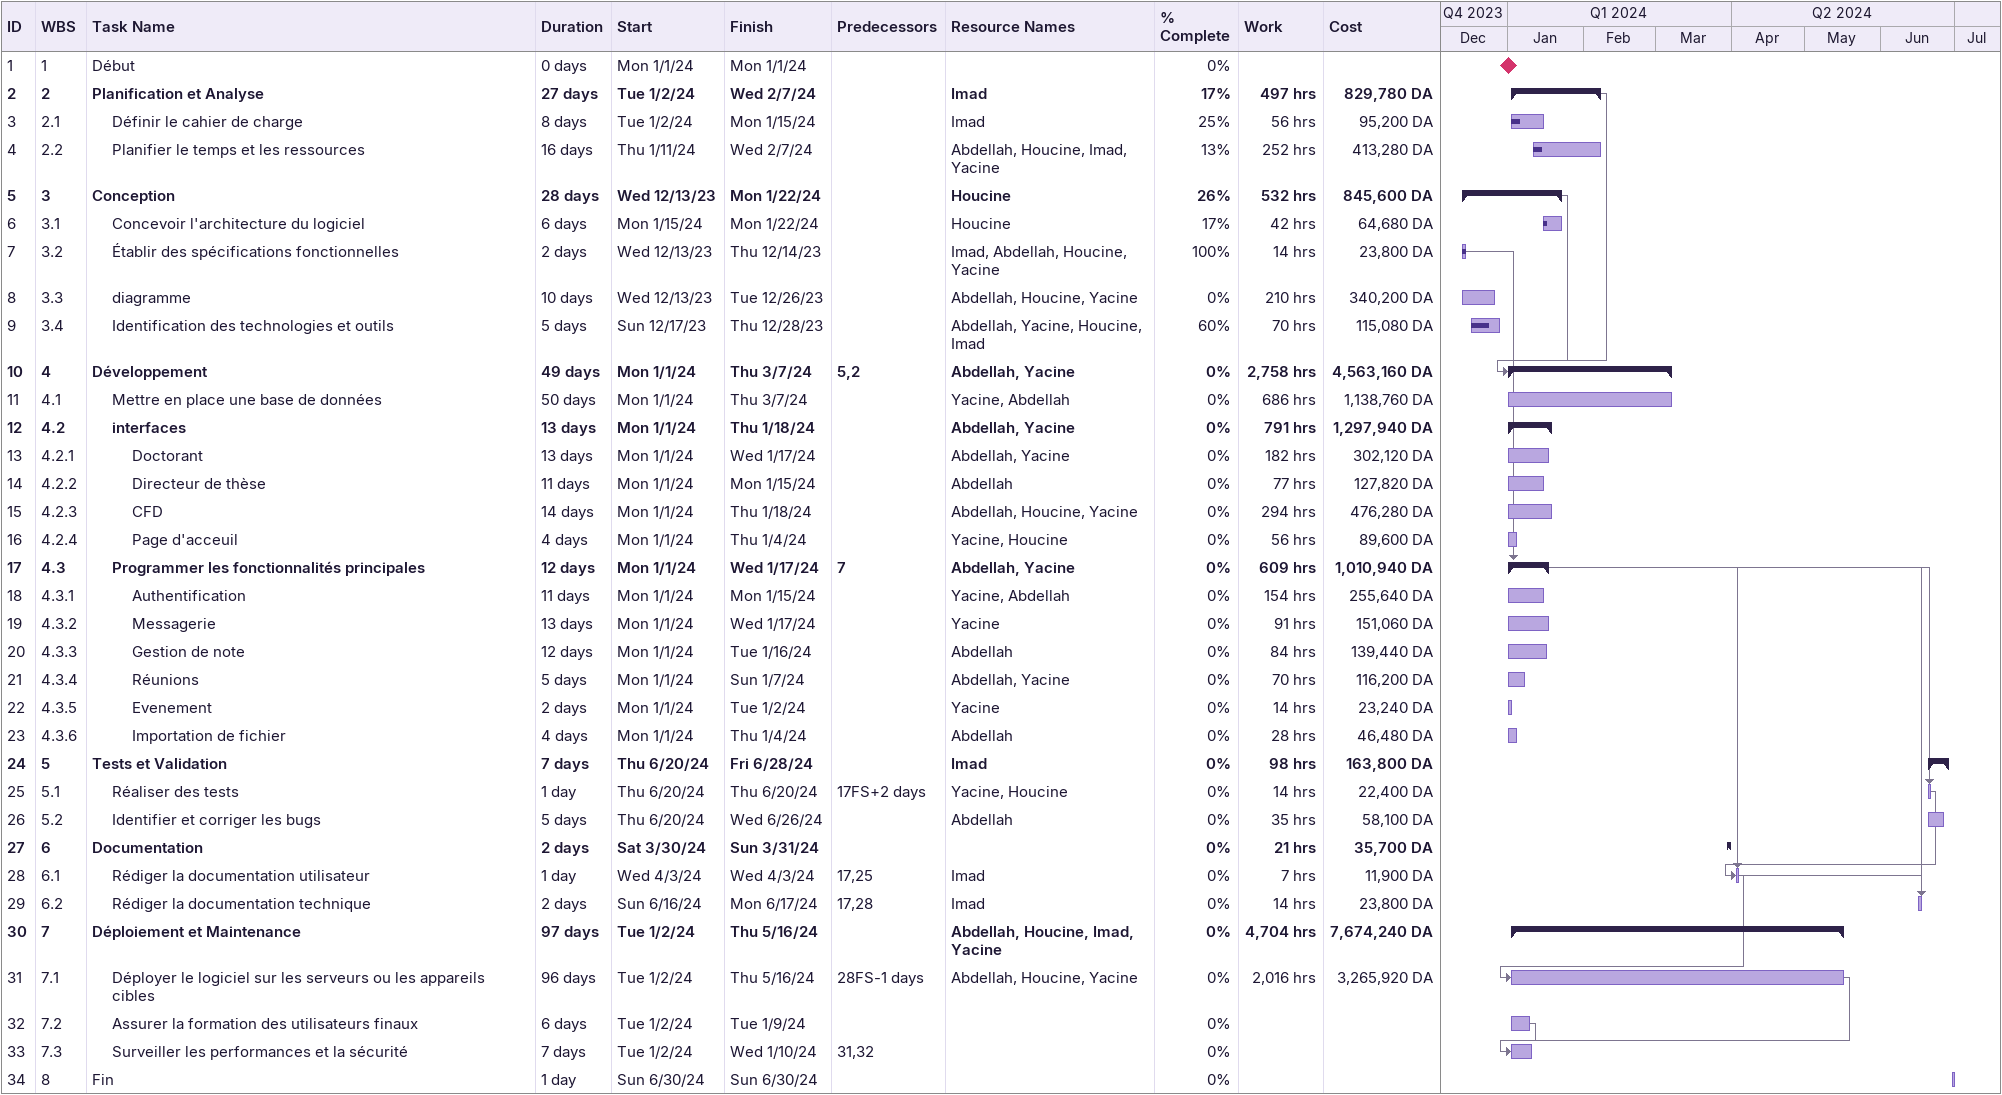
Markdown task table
| ID | WBS | Task | Duration | Start | Finish | Predecessors | Resources | % complete | Work (h) | Cost (DA) |
|---|---|---|---|---|---|---|---|---|---|---|
| 1 | 1 | Début | 0d | 2024-01-01 | 2024-01-01 |  |  | 0 |  |  |
| 2 | 2 | **Planification et Analyse** | 27d | 2024-01-02 | 2024-02-07 |  | Imad | 17 | 497 | 829780 |
| 3 | 2.1 | Définir le cahier de charge | 8d | 2024-01-02 | 2024-01-15 |  | Imad | 25 | 56 | 95200 |
| 4 | 2.2 | Planifier le temps et les ressources | 16d | 2024-01-11 | 2024-02-07 |  | Abdellah, Houcine, Imad, Yacine | 13 | 252 | 413280 |
| 5 | 3 | **Conception** | 28d | 2023-12-13 | 2024-01-22 |  | Houcine | 26 | 532 | 845600 |
| 6 | 3.1 | Concevoir l'architecture du logiciel | 6d | 2024-01-15 | 2024-01-22 |  | Houcine | 17 | 42 | 64680 |
| 7 | 3.2 | Établir des spécifications fonctionnelles | 2d | 2023-12-13 | 2023-12-14 |  | Imad, Abdellah, Houcine, Yacine | 100 | 14 | 23800 |
| 8 | 3.3 | diagramme | 10d | 2023-12-13 | 2023-12-26 |  | Abdellah, Houcine, Yacine | 0 | 210 | 340200 |
| 9 | 3.4 | Identification des technologies et outils | 5d | 2023-12-17 | 2023-12-28 |  | Abdellah, Yacine, Houcine, Imad | 60 | 70 | 115080 |
| 10 | 4 | **Développement** | 49d | 2024-01-01 | 2024-03-07 | 5, 2 | Abdellah, Yacine | 0 | 2758 | 4563160 |
| 11 | 4.1 | Mettre en place une base de données | 50d | 2024-01-01 | 2024-03-07 |  | Yacine, Abdellah | 0 | 686 | 1138760 |
| 12 | 4.2 | **interfaces** | 13d | 2024-01-01 | 2024-01-18 |  | Abdellah, Yacine | 0 | 791 | 1297940 |
| 13 | 4.2.1 | Doctorant | 13d | 2024-01-01 | 2024-01-17 |  | Abdellah, Yacine | 0 | 182 | 302120 |
| 14 | 4.2.2 | Directeur de thèse | 11d | 2024-01-01 | 2024-01-15 |  | Abdellah | 0 | 77 | 127820 |
| 15 | 4.2.3 | CFD | 14d | 2024-01-01 | 2024-01-18 |  | Abdellah, Houcine, Yacine | 0 | 294 | 476280 |
| 16 | 4.2.4 | Page d'acceuil | 4d | 2024-01-01 | 2024-01-04 |  | Yacine, Houcine | 0 | 56 | 89600 |
| 17 | 4.3 | **Programmer les fonctionnalités principales** | 12d | 2024-01-01 | 2024-01-17 | 7 | Abdellah, Yacine | 0 | 609 | 1010940 |
| 18 | 4.3.1 | Authentification | 11d | 2024-01-01 | 2024-01-15 |  | Yacine, Abdellah | 0 | 154 | 255640 |
| 19 | 4.3.2 | Messagerie | 13d | 2024-01-01 | 2024-01-17 |  | Yacine | 0 | 91 | 151060 |
| 20 | 4.3.3 | Gestion de note | 12d | 2024-01-01 | 2024-01-16 |  | Abdellah | 0 | 84 | 139440 |
| 21 | 4.3.4 | Réunions | 5d | 2024-01-01 | 2024-01-07 |  | Abdellah, Yacine | 0 | 70 | 116200 |
| 22 | 4.3.5 | Evenement | 2d | 2024-01-01 | 2024-01-02 |  | Yacine | 0 | 14 | 23240 |
| 23 | 4.3.6 | Importation de fichier | 4d | 2024-01-01 | 2024-01-04 |  | Abdellah | 0 | 28 | 46480 |
| 24 | 5 | **Tests et Validation** | 7d | 2024-06-20 | 2024-06-28 |  | Imad | 0 | 98 | 163800 |
| 25 | 5.1 | Réaliser des tests | 1d | 2024-06-20 | 2024-06-20 | 17FS+2d | Yacine, Houcine | 0 | 14 | 22400 |
| 26 | 5.2 | Identifier et corriger les bugs | 5d | 2024-06-20 | 2024-06-26 |  | Abdellah | 0 | 35 | 58100 |
| 27 | 6 | **Documentation** | 2d | 2024-03-30 | 2024-03-31 |  |  | 0 | 21 | 35700 |
| 28 | 6.1 | Rédiger la documentation utilisateur | 1d | 2024-04-03 | 2024-04-03 | 17, 25 | Imad | 0 | 7 | 11900 |
| 29 | 6.2 | Rédiger la documentation technique | 2d | 2024-06-16 | 2024-06-17 | 17, 28 | Imad | 0 | 14 | 23800 |
| 30 | 7 | **Déploiement et Maintenance** | 97d | 2024-01-02 | 2024-05-16 |  | Abdellah, Houcine, Imad, Yacine | 0 | 4704 | 7674240 |
| 31 | 7.1 | Déployer le logiciel sur les serveurs ou les appareils cibles | 96d | 2024-01-02 | 2024-05-16 | 28FS-1d | Abdellah, Houcine, Yacine | 0 | 2016 | 3265920 |
| 32 | 7.2 | Assurer la formation des utilisateurs finaux | 6d | 2024-01-02 | 2024-01-09 |  |  | 0 |  |  |
| 33 | 7.3 | Surveiller les performances et la sécurité | 7d | 2024-01-02 | 2024-01-10 | 31, 32 |  | 0 |  |  |
| 34 | 8 | Fin | 1d | 2024-06-30 | 2024-06-30 |  |  | 0 |  |  |
